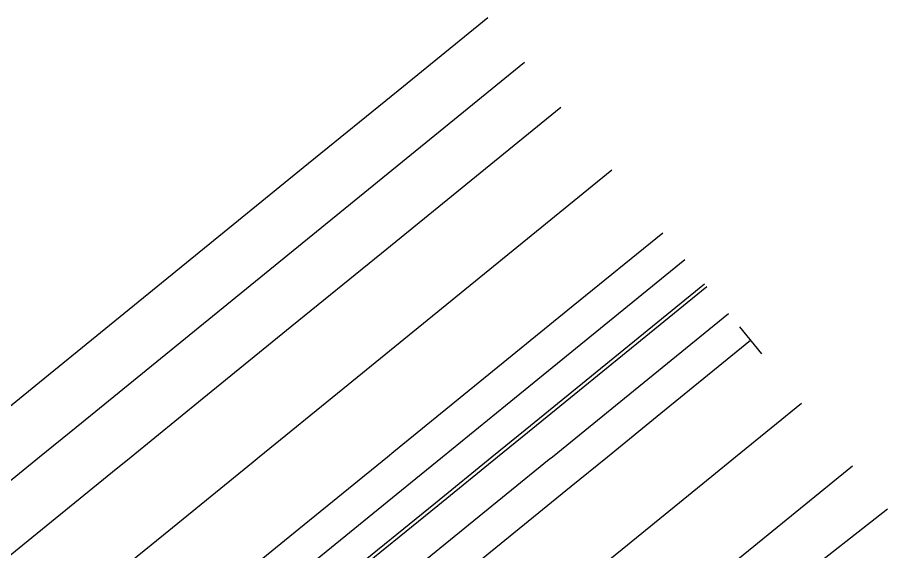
# Model space of a CAD drawing. Extents: x 386614 to 387594, y 803230 to 804419.
# Drawn here: x 387552.76 to 387590.4, y 804395.9 to 804419 of the extents above; entities that cross this region are included whole.
import ezdxf

# ---------------------------------------------------------------- set-up
doc = ezdxf.new("R2010")
doc.units = 0
doc.layers.get('0').update_dxf_attribs({"linetype": 'CONTINUOUS'})

msp = doc.modelspace()

# ---------------------------------------------------------------- linework, layer by layer
at = {"color": 3}
msp.add_line((387583.9963, 804405.6171), (387584.9428, 804404.4534), dxfattribs=at)
at = {"color": 7}
msp.add_line((387583.8256, 804400), (387586.678, 804402.32), dxfattribs=at)
at = {"color": 1, "linetype": 'CONTINUOUS'}
for points in [[(387549.7517, 804400), (387549.838, 804400.0701), (387553.7169, 804403.2251), (387557.5959, 804406.38), (387561.4749, 804409.5349), (387565.3539, 804412.6898), (387569.2329, 804415.8447), (387573.1119, 804418.9996)], [(387573.2865, 804400), (387574.724, 804401.1692), (387578.603, 804404.3241), (387582.482, 804407.479)], [(387573.5242, 804400), (387574.8186, 804401.0528), (387578.6976, 804404.2077), (387582.5766, 804407.3626)], [(387520.2624, 804357.0906), (387524.1026, 804360.3187), (387527.9581, 804363.5284), (387530.202, 804365.3822), (387531.8288, 804366.7197), (387535.3296, 804369.5795), (387535.7133, 804369.8916), (387539.5923, 804373.0465), (387543.4712, 804376.2014), (387547.3502, 804379.3563), (387547.3628, 804379.3666), (387551.2292, 804382.5113), (387555.1082, 804385.6662), (387558.6521, 804388.5485), (387558.9872, 804388.8211), (387562.8662, 804391.976), (387567.0607, 804394.743), (387570.9397, 804397.8979), (387573.5242, 804400)], [(387520.4883, 804356.8233), (387524.3272, 804360.0502), (387528.1813, 804363.2589), (387530.4245, 804365.1121), (387532.0508, 804366.4491), (387535.5504, 804369.308), (387535.9341, 804369.6201), (387539.8131, 804372.775), (387543.6921, 804375.9299), (387547.5711, 804379.0848), (387547.5837, 804379.0951), (387551.4501, 804382.2397), (387555.3291, 804385.3946), (387558.8729, 804388.277), (387559.208, 804388.5495), (387563.087, 804391.7045), (387566.966, 804394.8594), (387570.845, 804398.0143), (387573.2865, 804400)]]:
    msp.add_lwpolyline(points, dxfattribs=at)
at = {"color": 2, "linetype": 'CONTINUOUS'}
for points in [[(387553.7138, 804400), (387555.2944, 804401.2856), (387559.1734, 804404.4405), (387563.0524, 804407.5954), (387566.9314, 804410.7503), (387570.8104, 804413.9052), (387574.6893, 804417.0601)], [(387571.1469, 804400), (387573.8722, 804402.2165), (387577.7512, 804405.3714), (387581.6301, 804408.5263)], [(387575.9014, 804400), (387579.6441, 804403.044), (387583.5231, 804406.1989)], [(387500, 804355.5133), (387500.9613, 804356.3531), (387504.7981, 804359.6731), (387508.6508, 804362.9747), (387512.519, 804366.258), (387516.4029, 804369.5228), (387520.3023, 804372.769), (387524.2171, 804375.9967), (387527.7578, 804378.8891), (387528.1415, 804379.2012), (387532.0205, 804382.3561), (387535.8995, 804385.511), (387539.7785, 804388.6659), (387539.791, 804388.6762), (387543.6574, 804391.8208), (387547.5364, 804394.9757), (387551.4154, 804398.1306), (387553.7138, 804400)], [(387500, 804340.8642), (387500.6314, 804341.4266), (387504.3972, 804344.7483), (387508.1787, 804348.052), (387511.976, 804351.3377), (387515.7888, 804354.6052), (387519.6172, 804357.8546), (387523.461, 804361.0857), (387527.3201, 804364.2985), (387531.1945, 804367.4928), (387534.6986, 804370.3553), (387535.0823, 804370.6674), (387538.9613, 804373.8223), (387542.8403, 804376.9772), (387546.7193, 804380.1321), (387546.7318, 804380.1424), (387550.5982, 804383.2871), (387554.4772, 804386.442), (387558.3562, 804389.5969), (387562.2352, 804392.7518), (387566.1142, 804395.9067), (387569.9932, 804399.0616), (387571.1469, 804400)], [(387521.553, 804355.5628), (387525.3859, 804358.7847), (387529.234, 804361.9883), (387531.4737, 804363.8386), (387533.0974, 804365.1736), (387536.5915, 804368.0279), (387536.9752, 804368.34), (387540.8542, 804371.4949), (387544.7332, 804374.6498), (387548.6122, 804377.8048), (387548.6248, 804377.815), (387552.4912, 804380.9597), (387556.3702, 804384.1146), (387560.2492, 804387.2695), (387564.1282, 804390.4244), (387568.0071, 804393.5793), (387571.8861, 804396.7342), (387575.7651, 804399.8891), (387575.9014, 804400)]]:
    msp.add_lwpolyline(points, dxfattribs=at)
at = {"color": 7, "linetype": 'CONTINUOUS'}
for points in [[(387557.6759, 804400), (387560.7508, 804402.501), (387564.6298, 804405.6559), (387568.5088, 804408.8108), (387572.3878, 804411.9657), (387576.2668, 804415.1206)], [(387563.2228, 804400), (387566.8383, 804402.9406), (387570.7173, 804406.0955), (387574.5962, 804409.2504), (387578.4752, 804412.4053)], [(387568.7697, 804400), (387569.0467, 804400.2253), (387572.9257, 804403.3802), (387576.8047, 804406.5351), (387580.6837, 804409.69)], [(387578.2787, 804400), (387580.5906, 804401.8803), (387584.4696, 804405.0352)], [(387500, 804352.1936), (387502.6016, 804354.4665), (387506.4295, 804357.7786), (387510.273, 804361.0725), (387514.1323, 804364.3481), (387518.007, 804367.6053), (387521.8973, 804370.8439), (387525.8029, 804374.064), (387529.3352, 804376.9496), (387529.7189, 804377.2617), (387533.5979, 804380.4166), (387537.4769, 804383.5715), (387541.3559, 804386.7264), (387541.3685, 804386.7367), (387545.2349, 804389.8813), (387549.1139, 804393.0362), (387552.9929, 804396.1912), (387556.8719, 804399.3461), (387557.6759, 804400)], [(387500, 804347.5368), (387501.0986, 804348.5058), (387504.8981, 804351.8252), (387508.7133, 804355.1265), (387512.5442, 804358.4095), (387515.9723, 804361.3206), (387516.3907, 804361.6743), (387520.2528, 804364.9207), (387524.1302, 804368.1487), (387528.0229, 804371.3582), (387531.5437, 804374.2343), (387531.9274, 804374.5464), (387535.8064, 804377.7013), (387539.6854, 804380.8562), (387543.5643, 804384.0111), (387543.5769, 804384.0214), (387547.4433, 804387.166), (387551.3223, 804390.321), (387554.8662, 804393.2033), (387555.2013, 804393.4759), (387559.0803, 804396.6308), (387562.9593, 804399.7857), (387563.2228, 804400)], [(387500, 804342.8698), (387503.4076, 804345.8755), (387507.1945, 804349.184), (387510.9972, 804352.4743), (387514.8154, 804355.7465), (387518.2321, 804358.648), (387518.6492, 804359.0005), (387522.4985, 804362.2362), (387526.3631, 804365.4535), (387530.243, 804368.6524), (387533.7521, 804371.519), (387534.1358, 804371.8311), (387538.0148, 804374.986), (387541.8938, 804378.1409), (387545.7728, 804381.2958), (387545.7854, 804381.3061), (387549.6518, 804384.4508), (387553.5308, 804387.6057), (387557.0746, 804390.488), (387557.4097, 804390.7606), (387561.2887, 804393.9155), (387565.1677, 804397.0704), (387568.7697, 804400)], [(387500, 804334.8384), (387503.6162, 804338.0589), (387507.3659, 804341.3664), (387511.1313, 804344.6561), (387514.9124, 804347.9277), (387518.7089, 804351.1813), (387522.5209, 804354.4168), (387526.3483, 804357.6342), (387530.191, 804360.8332), (387534.0488, 804364.0139), (387537.538, 804366.8642), (387537.9217, 804367.1763), (387541.8007, 804370.3312), (387545.6797, 804373.4861), (387549.5587, 804376.6411), (387549.5713, 804376.6513), (387553.4377, 804379.796), (387557.3166, 804382.9509), (387561.1956, 804386.1058), (387565.0746, 804389.2607), (387568.9536, 804392.4156), (387572.8326, 804395.5705), (387576.7116, 804398.7254), (387578.2787, 804400)], [(387520.9801, 804348.5183), (387524.3661, 804351.3937), (387524.7794, 804351.743), (387528.5941, 804354.9496), (387532.4239, 804358.138), (387534.6529, 804359.9796), (387536.2689, 804361.3081), (387539.7464, 804364.1489), (387540.1301, 804364.461), (387544.0091, 804367.6159), (387547.8881, 804370.7709), (387551.7671, 804373.9258), (387551.7797, 804373.936), (387555.6461, 804377.0807), (387559.5251, 804380.2356), (387563.4041, 804383.3905), (387567.2831, 804386.5454), (387571.162, 804389.7003), (387575.041, 804392.8552), (387578.92, 804396.0101), (387582.799, 804399.165), (387583.8256, 804400)], [(387534.6568, 804355.4428), (387536.8784, 804357.2782), (387538.489, 804358.6023), (387541.9549, 804361.4337), (387542.3386, 804361.7457), (387546.2176, 804364.9007), (387550.0966, 804368.0556), (387553.9755, 804371.2105), (387553.9881, 804371.2207), (387557.8545, 804374.3654), (387561.7335, 804377.5203), (387565.2774, 804380.4026), (387565.6125, 804380.6752), (387569.4915, 804383.8301), (387573.3705, 804386.985), (387577.2495, 804390.1399), (387581.1285, 804393.2948), (387585.0074, 804396.4498), (387588.8864, 804399.6047)], [(387527.5542, 804348.4581), (387531.4173, 804351.5748), (387535.2948, 804354.6728), (387537.5511, 804356.4616), (387539.1867, 804357.752), (387542.7058, 804360.5104), (387543.0958, 804360.8148), (387547.0378, 804363.8921), (387550.9799, 804366.9694), (387554.922, 804370.0468), (387554.9348, 804370.0568), (387558.8641, 804373.1241), (387562.8062, 804376.2014), (387566.4077, 804379.0129), (387566.7483, 804379.2788), (387570.6904, 804382.3561), (387574.6324, 804385.4334), (387578.5745, 804388.5108), (387582.5166, 804391.5881), (387586.4587, 804394.6654), (387590.4008, 804397.7427)]]:
    msp.add_lwpolyline(points, dxfattribs=at)
at = {"color": 3, "linetype": 'CONTINUOUS'}
for points in [[(387578.2787, 804400), (387580.5906, 804401.8803), (387584.4696, 804405.0352)], [(387522.1062, 804354.0664), (387522.5209, 804354.4168), (387526.3483, 804357.6342), (387530.191, 804360.8332), (387532.4275, 804362.6809), (387534.0488, 804364.0139), (387537.538, 804366.8642), (387537.9217, 804367.1763), (387541.8007, 804370.3312), (387545.6797, 804373.4861), (387549.5587, 804376.6411), (387549.5713, 804376.6513), (387553.4377, 804379.796), (387557.3166, 804382.9509), (387560.8605, 804385.8332), (387561.1956, 804386.1058), (387565.0746, 804389.2607), (387568.9536, 804392.4156), (387572.8326, 804395.5705), (387576.7116, 804398.7254), (387578.2787, 804400)]]:
    msp.add_lwpolyline(points, dxfattribs=at)

doc.saveas('drawing.dxf')
